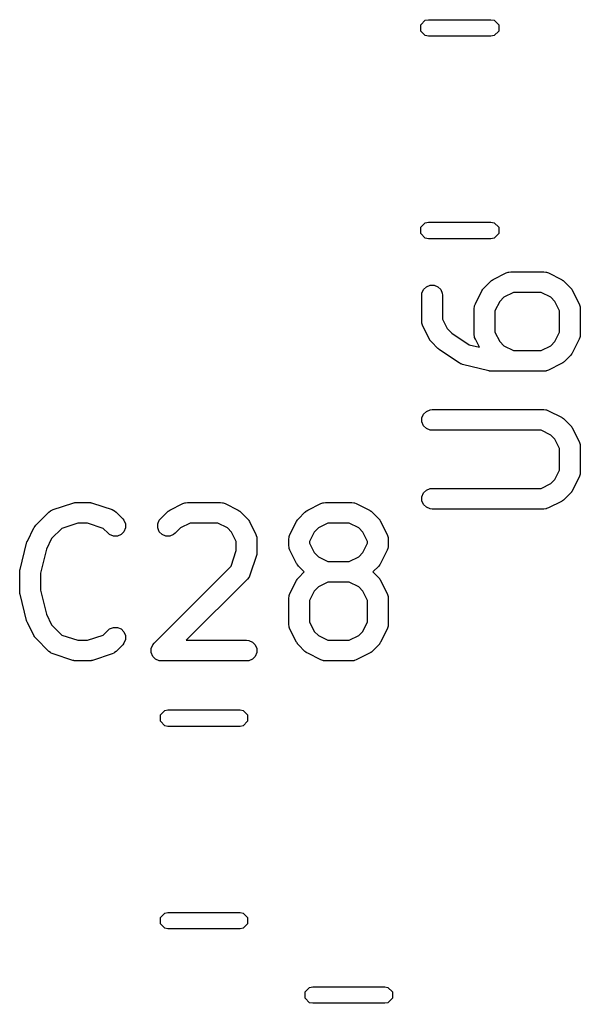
# Model space of a CAD drawing. Header units: inches. Extents: x 1.99 to 4.41, y -4.34 to -2.1.
# Drawn here: x 3.4265 to 3.5866, y -3.7026 to -3.4215 of the extents above; entities that cross this region are included whole.
import ezdxf

# ---------------------------------------------------------------- set-up
doc = ezdxf.new("R2010")
doc.units = ezdxf.units.IN
doc.header["$MEASUREMENT"] = 0
doc.layers.add('BLACK', color=250, linetype='CONTINUOUS')

msp = doc.modelspace()

# ---------------------------------------------------------------- linework, layer by layer
at = {"layer": 'BLACK', "linetype": 'CONTINUOUS'}
for p, q in [((3.54104, -3.42291), (3.54232, -3.42164)), ((3.54104, -3.42472), (3.54104, -3.42291)), ((3.54232, -3.42164), (3.54323, -3.42146)), ((3.54323, -3.42146), (3.5611, -3.42146)), ((3.5611, -3.42146), (3.56201, -3.42164)), ((3.56201, -3.42164), (3.56329, -3.42291)), ((3.56329, -3.42291), (3.56329, -3.42472)), ((3.54232, -3.426), (3.54104, -3.42472)), ((3.54323, -3.42618), (3.54232, -3.426)), ((3.5611, -3.42618), (3.54323, -3.42618)), ((3.56201, -3.426), (3.5611, -3.42618)), ((3.56329, -3.42472), (3.56201, -3.426)), ((3.54104, -3.48079), (3.54232, -3.47951)), ((3.54232, -3.47951), (3.54323, -3.47933)), ((3.54323, -3.47933), (3.5611, -3.47933)), ((3.5611, -3.47933), (3.56201, -3.47951)), ((3.56201, -3.47951), (3.56329, -3.48079)), ((3.54104, -3.4826), (3.54104, -3.48079)), ((3.54232, -3.48388), (3.54104, -3.4826)), ((3.56329, -3.4826), (3.56201, -3.48388)), ((3.56329, -3.48079), (3.56329, -3.4826)), ((3.54323, -3.48406), (3.54232, -3.48388)), ((3.5611, -3.48406), (3.54323, -3.48406)), ((3.56201, -3.48388), (3.5611, -3.48406)), ((3.56171, -3.49571), (3.56546, -3.49383)), ((3.56546, -3.49383), (3.566, -3.49363)), ((3.566, -3.49363), (3.56611, -3.49362)), ((3.56611, -3.49362), (3.56621, -3.49358)), ((3.56621, -3.49358), (3.56678, -3.49352)), ((3.56678, -3.49352), (3.57616, -3.49352)), ((3.57616, -3.49352), (3.57673, -3.49358)), ((3.57673, -3.49358), (3.57683, -3.49362)), ((3.57683, -3.49362), (3.57694, -3.49363)), ((3.57694, -3.49363), (3.57748, -3.49383)), ((3.57748, -3.49383), (3.58123, -3.49571)), ((3.55907, -3.49814), (3.56094, -3.49626)), ((3.56094, -3.49626), (3.56117, -3.49608)), ((3.56117, -3.49608), (3.56122, -3.49602)), ((3.56122, -3.49602), (3.56131, -3.49596)), ((3.56131, -3.49596), (3.56139, -3.4959)), ((3.56139, -3.4959), (3.56146, -3.49587)), ((3.56146, -3.49587), (3.56171, -3.49571)), ((3.58123, -3.49571), (3.58147, -3.49587)), ((3.58147, -3.49587), (3.58155, -3.4959)), ((3.58155, -3.4959), (3.58163, -3.49596)), ((3.58163, -3.49596), (3.58172, -3.49602)), ((3.58172, -3.49602), (3.58177, -3.49608)), ((3.58177, -3.49608), (3.58199, -3.49626)), ((3.58199, -3.49626), (3.58387, -3.49814)), ((3.54133, -3.50022), (3.54139, -3.49965)), ((3.54139, -3.49965), (3.54183, -3.49858)), ((3.54183, -3.49858), (3.54264, -3.49777)), ((3.54264, -3.49777), (3.54371, -3.49733)), ((3.54371, -3.49733), (3.54486, -3.49733)), ((3.54486, -3.49733), (3.54592, -3.49777)), ((3.54592, -3.49777), (3.54674, -3.49858)), ((3.54674, -3.49858), (3.54718, -3.49965)), ((3.54718, -3.49965), (3.54724, -3.50022)), ((3.55664, -3.50265), (3.55852, -3.4989)), ((3.55852, -3.4989), (3.55867, -3.49866)), ((3.55867, -3.49866), (3.5587, -3.49858)), ((3.5587, -3.49858), (3.55877, -3.4985)), ((3.55877, -3.4985), (3.55882, -3.49841)), ((3.55882, -3.49841), (3.55888, -3.49836)), ((3.55888, -3.49836), (3.55907, -3.49814)), ((3.56748, -3.49943), (3.56478, -3.50078)), ((3.57546, -3.49943), (3.56748, -3.49943)), ((3.57816, -3.50078), (3.57546, -3.49943)), ((3.58387, -3.49814), (3.58405, -3.49836)), ((3.58405, -3.49836), (3.58411, -3.49841)), ((3.58411, -3.49841), (3.58417, -3.4985)), ((3.58417, -3.4985), (3.58423, -3.49858)), ((3.58423, -3.49858), (3.58426, -3.49866)), ((3.58426, -3.49866), (3.58442, -3.4989)), ((3.58442, -3.4989), (3.5863, -3.50265)), ((3.54133, -3.50772), (3.54133, -3.50022)), ((3.54724, -3.50022), (3.54724, -3.50703)), ((3.56358, -3.50197), (3.56224, -3.50467)), ((3.56478, -3.50078), (3.56358, -3.50197)), ((3.57935, -3.50197), (3.57816, -3.50078)), ((3.5807, -3.50467), (3.57935, -3.50197)), ((3.55633, -3.50397), (3.55639, -3.5034)), ((3.55633, -3.51147), (3.55633, -3.50397)), ((3.55639, -3.5034), (3.55643, -3.5033)), ((3.55643, -3.50319), (3.55664, -3.50265)), ((3.55643, -3.5033), (3.55643, -3.50319)), ((3.56224, -3.50467), (3.56224, -3.51078)), ((3.5807, -3.51078), (3.5807, -3.50467)), ((3.5863, -3.50265), (3.5865, -3.50319)), ((3.5865, -3.50319), (3.58651, -3.5033)), ((3.58651, -3.5033), (3.58655, -3.5034)), ((3.58655, -3.5034), (3.58661, -3.50397)), ((3.58661, -3.50397), (3.58661, -3.51147)), ((3.54139, -3.5083), (3.54133, -3.50772)), ((3.54724, -3.50703), (3.54859, -3.50972)), ((3.54143, -3.5084), (3.54139, -3.5083)), ((3.54144, -3.5085), (3.54143, -3.5084)), ((3.54164, -3.50904), (3.54144, -3.5085)), ((3.54352, -3.51279), (3.54164, -3.50904)), ((3.54859, -3.50972), (3.54991, -3.51105)), ((3.56224, -3.51078), (3.56358, -3.51347)), ((3.57935, -3.51347), (3.5807, -3.51078)), ((3.54367, -3.51304), (3.54352, -3.51279)), ((3.5437, -3.51311), (3.54367, -3.51304)), ((3.54377, -3.51319), (3.5437, -3.51311)), ((3.54383, -3.51328), (3.54377, -3.51319)), ((3.54389, -3.51334), (3.54383, -3.51328)), ((3.54407, -3.51356), (3.54389, -3.51334)), ((3.54595, -3.51544), (3.54407, -3.51356)), ((3.54991, -3.51105), (3.55487, -3.51436)), ((3.55639, -3.51205), (3.55633, -3.51147)), ((3.55643, -3.51215), (3.55639, -3.51205)), ((3.55643, -3.51225), (3.55643, -3.51215)), ((3.55664, -3.51279), (3.55643, -3.51225)), ((3.55779, -3.51509), (3.55664, -3.51279)), ((3.56358, -3.51347), (3.56478, -3.51467)), ((3.57816, -3.51467), (3.57935, -3.51347)), ((3.5863, -3.51279), (3.58442, -3.51654)), ((3.5865, -3.51225), (3.5863, -3.51279)), ((3.58651, -3.51215), (3.5865, -3.51225)), ((3.58655, -3.51205), (3.58651, -3.51215)), ((3.58661, -3.51147), (3.58655, -3.51205)), ((3.54618, -3.51563), (3.54595, -3.51544)), ((3.54595, -3.51544), (3.54595, -3.51544)), ((3.54595, -3.51544), (3.54595, -3.51544)), ((3.54639, -3.5158), (3.54618, -3.51563)), ((3.5464, -3.51581), (3.54639, -3.5158)), ((3.54639, -3.5158), (3.54639, -3.5158)), ((3.55202, -3.51955), (3.5464, -3.51581)), ((3.55487, -3.51436), (3.55779, -3.51509)), ((3.56478, -3.51467), (3.56748, -3.51602)), ((3.56748, -3.51602), (3.57546, -3.51602)), ((3.57546, -3.51602), (3.57816, -3.51467)), ((3.58442, -3.51654), (3.58426, -3.51679)), ((3.58177, -3.51937), (3.58172, -3.51943)), ((3.58199, -3.51919), (3.58177, -3.51937)), ((3.58387, -3.51731), (3.58199, -3.51919)), ((3.58405, -3.51708), (3.58387, -3.51731)), ((3.58411, -3.51703), (3.58405, -3.51708)), ((3.58417, -3.51694), (3.58411, -3.51703)), ((3.58423, -3.51686), (3.58417, -3.51694)), ((3.58426, -3.51679), (3.58423, -3.51686)), ((3.55234, -3.51972), (3.55202, -3.51955)), ((3.5524, -3.51977), (3.55234, -3.51972)), ((3.55247, -3.51979), (3.5524, -3.51977)), ((3.55253, -3.51983), (3.55247, -3.51979)), ((3.5526, -3.51984), (3.55253, -3.51983)), ((3.55294, -3.51996), (3.5526, -3.51984)), ((3.56044, -3.52184), (3.55294, -3.51996)), ((3.56054, -3.52185), (3.56044, -3.52184)), ((3.56058, -3.52187), (3.56054, -3.52185)), ((3.5608, -3.52189), (3.56058, -3.52187)), ((3.56101, -3.52192), (3.5608, -3.52189)), ((3.56106, -3.52192), (3.56101, -3.52192)), ((3.56116, -3.52193), (3.56106, -3.52192)), ((3.57616, -3.52193), (3.56116, -3.52193)), ((3.57673, -3.52187), (3.57616, -3.52193)), ((3.57683, -3.52183), (3.57673, -3.52187)), ((3.57694, -3.52182), (3.57683, -3.52183)), ((3.57748, -3.52161), (3.57694, -3.52182)), ((3.58123, -3.51974), (3.57748, -3.52161)), ((3.58147, -3.51958), (3.58123, -3.51974)), ((3.58155, -3.51955), (3.58147, -3.51958)), ((3.58163, -3.51949), (3.58155, -3.51955)), ((3.58172, -3.51943), (3.58163, -3.51949)), ((3.54183, -3.53421), (3.54264, -3.53339)), ((3.54264, -3.53339), (3.54371, -3.53295)), ((3.54371, -3.53295), (3.54428, -3.53289)), ((3.54428, -3.53289), (3.57616, -3.53289)), ((3.57616, -3.53289), (3.57673, -3.53295)), ((3.57673, -3.53295), (3.57683, -3.53299)), ((3.57683, -3.53299), (3.57694, -3.533)), ((3.57694, -3.533), (3.57748, -3.5332)), ((3.57748, -3.5332), (3.58123, -3.53508)), ((3.54139, -3.53527), (3.54183, -3.53421)), ((3.54139, -3.53642), (3.54139, -3.53527)), ((3.58123, -3.53508), (3.58147, -3.53524)), ((3.58147, -3.53524), (3.58155, -3.53527)), ((3.58155, -3.53527), (3.58163, -3.53533)), ((3.58163, -3.53533), (3.58172, -3.53539)), ((3.58172, -3.53539), (3.58177, -3.53545)), ((3.58177, -3.53545), (3.58199, -3.53563)), ((3.58199, -3.53563), (3.58387, -3.53751)), ((3.54183, -3.53749), (3.54139, -3.53642)), ((3.54264, -3.5383), (3.54183, -3.53749)), ((3.54371, -3.53874), (3.54264, -3.5383)), ((3.54428, -3.5388), (3.54371, -3.53874)), ((3.57546, -3.5388), (3.54428, -3.5388)), ((3.57816, -3.54015), (3.57546, -3.5388)), ((3.58387, -3.53751), (3.58405, -3.53773)), ((3.58405, -3.53773), (3.58411, -3.53778)), ((3.58411, -3.53778), (3.58417, -3.53787)), ((3.58417, -3.53787), (3.58423, -3.53795)), ((3.58423, -3.53795), (3.58426, -3.53803)), ((3.58426, -3.53803), (3.58442, -3.53827)), ((3.58442, -3.53827), (3.5863, -3.54202)), ((3.57935, -3.54134), (3.57816, -3.54015)), ((3.5807, -3.54404), (3.57935, -3.54134)), ((3.5807, -3.55015), (3.5807, -3.54404)), ((3.5863, -3.54202), (3.5865, -3.54256)), ((3.5865, -3.54256), (3.58651, -3.54267)), ((3.58651, -3.54267), (3.58655, -3.54277)), ((3.58655, -3.54277), (3.58661, -3.54334)), ((3.58661, -3.54334), (3.58661, -3.55084)), ((3.57935, -3.55284), (3.5807, -3.55015)), ((3.57816, -3.55404), (3.57935, -3.55284)), ((3.5863, -3.55216), (3.58442, -3.55591)), ((3.5865, -3.55162), (3.5863, -3.55216)), ((3.58651, -3.55152), (3.5865, -3.55162)), ((3.58655, -3.55142), (3.58651, -3.55152)), ((3.58661, -3.55084), (3.58655, -3.55142)), ((3.54183, -3.5567), (3.54264, -3.55589)), ((3.54264, -3.55589), (3.54371, -3.55545)), ((3.54371, -3.55545), (3.54428, -3.55539)), ((3.54428, -3.55539), (3.57546, -3.55539)), ((3.57546, -3.55539), (3.57816, -3.55404)), ((3.58442, -3.55591), (3.58426, -3.55616)), ((3.54139, -3.55777), (3.54183, -3.5567)), ((3.54139, -3.55892), (3.54139, -3.55777)), ((3.58177, -3.55874), (3.58172, -3.5588)), ((3.58199, -3.55856), (3.58177, -3.55874)), ((3.58387, -3.55668), (3.58199, -3.55856)), ((3.58405, -3.55645), (3.58387, -3.55668)), ((3.58411, -3.5564), (3.58405, -3.55645)), ((3.58417, -3.55631), (3.58411, -3.5564)), ((3.58423, -3.55623), (3.58417, -3.55631)), ((3.58426, -3.55616), (3.58423, -3.55623)), ((3.43549, -3.5617), (3.43602, -3.56147)), ((3.43602, -3.56147), (3.44164, -3.55959)), ((3.44164, -3.55959), (3.44193, -3.55953)), ((3.44193, -3.55953), (3.442, -3.5595)), ((3.442, -3.5595), (3.4421, -3.55949)), ((3.4421, -3.55949), (3.44221, -3.55946)), ((3.44221, -3.55946), (3.44228, -3.55947)), ((3.44228, -3.55947), (3.44258, -3.55944)), ((3.44258, -3.55944), (3.44633, -3.55944)), ((3.44633, -3.55944), (3.44662, -3.55947)), ((3.44662, -3.55947), (3.44669, -3.55946)), ((3.44669, -3.55946), (3.4468, -3.55949)), ((3.4468, -3.55949), (3.4469, -3.5595)), ((3.4469, -3.5595), (3.44697, -3.55953)), ((3.44697, -3.55953), (3.44726, -3.55959)), ((3.44726, -3.55959), (3.45288, -3.56147)), ((3.45288, -3.56147), (3.45341, -3.5617)), ((3.46938, -3.56163), (3.47313, -3.55975)), ((3.47313, -3.55975), (3.47367, -3.55955)), ((3.47367, -3.55955), (3.47377, -3.55954)), ((3.47377, -3.55954), (3.47387, -3.5595)), ((3.47387, -3.5595), (3.47445, -3.55944)), ((3.47445, -3.55944), (3.48382, -3.55944)), ((3.48382, -3.55944), (3.4844, -3.5595)), ((3.4844, -3.5595), (3.48449, -3.55954)), ((3.48449, -3.55954), (3.4846, -3.55955)), ((3.4846, -3.55955), (3.48514, -3.55975)), ((3.48514, -3.55975), (3.48889, -3.56163)), ((3.50875, -3.56163), (3.5125, -3.55975)), ((3.5125, -3.55975), (3.51304, -3.55955)), ((3.51304, -3.55955), (3.51314, -3.55954)), ((3.51314, -3.55954), (3.51324, -3.5595)), ((3.51324, -3.5595), (3.51382, -3.55944)), ((3.51382, -3.55944), (3.52132, -3.55944)), ((3.52132, -3.55944), (3.52189, -3.5595)), ((3.52189, -3.5595), (3.52199, -3.55954)), ((3.52199, -3.55954), (3.5221, -3.55955)), ((3.5221, -3.55955), (3.52264, -3.55975)), ((3.52264, -3.55975), (3.52639, -3.56163)), ((3.54183, -3.55998), (3.54139, -3.55892)), ((3.54264, -3.5608), (3.54183, -3.55998)), ((3.54371, -3.56124), (3.54264, -3.5608)), ((3.54428, -3.5613), (3.54371, -3.56124)), ((3.57616, -3.5613), (3.54428, -3.5613)), ((3.57673, -3.56124), (3.57616, -3.5613)), ((3.57683, -3.5612), (3.57673, -3.56124)), ((3.57694, -3.56119), (3.57683, -3.5612)), ((3.57748, -3.56098), (3.57694, -3.56119)), ((3.58123, -3.55911), (3.57748, -3.56098)), ((3.58147, -3.55895), (3.58123, -3.55911)), ((3.58155, -3.55892), (3.58147, -3.55895)), ((3.58163, -3.55886), (3.58155, -3.55892)), ((3.58172, -3.5588), (3.58163, -3.55886)), ((3.43111, -3.56593), (3.43486, -3.56218)), ((3.43486, -3.56218), (3.43531, -3.56181)), ((3.43531, -3.56181), (3.43541, -3.56177)), ((3.43541, -3.56177), (3.43549, -3.5617)), ((3.45341, -3.5617), (3.45349, -3.56177)), ((3.45349, -3.56177), (3.45359, -3.56181)), ((3.45359, -3.56181), (3.45404, -3.56218)), ((3.45404, -3.56218), (3.45591, -3.56406)), ((3.45591, -3.56406), (3.45628, -3.5645)), ((3.46637, -3.5645), (3.46673, -3.56406)), ((3.46673, -3.56406), (3.46861, -3.56218)), ((3.46861, -3.56218), (3.46884, -3.562)), ((3.46884, -3.562), (3.46889, -3.56194)), ((3.46889, -3.56194), (3.46898, -3.56188)), ((3.46898, -3.56188), (3.46906, -3.56181)), ((3.46906, -3.56181), (3.46913, -3.56178)), ((3.46913, -3.56178), (3.46938, -3.56163)), ((3.48889, -3.56163), (3.48914, -3.56178)), ((3.48914, -3.56178), (3.48921, -3.56181)), ((3.48921, -3.56181), (3.48929, -3.56188)), ((3.48929, -3.56188), (3.48938, -3.56194)), ((3.48938, -3.56194), (3.48943, -3.562)), ((3.48943, -3.562), (3.48966, -3.56218)), ((3.48966, -3.56218), (3.49153, -3.56406)), ((3.49153, -3.56406), (3.49172, -3.56428)), ((3.49172, -3.56428), (3.49178, -3.56433)), ((3.49178, -3.56433), (3.49183, -3.56442)), ((3.5058, -3.56442), (3.50586, -3.56433)), ((3.50586, -3.56433), (3.50592, -3.56428)), ((3.50592, -3.56428), (3.5061, -3.56406)), ((3.5061, -3.56406), (3.50798, -3.56218)), ((3.50798, -3.56218), (3.50821, -3.562)), ((3.50821, -3.562), (3.50826, -3.56194)), ((3.50826, -3.56194), (3.50835, -3.56188)), ((3.50835, -3.56188), (3.50843, -3.56181)), ((3.50843, -3.56181), (3.5085, -3.56178)), ((3.5085, -3.56178), (3.50875, -3.56163)), ((3.52639, -3.56163), (3.52663, -3.56178)), ((3.52663, -3.56178), (3.52671, -3.56181)), ((3.52671, -3.56181), (3.52679, -3.56188)), ((3.52679, -3.56188), (3.52688, -3.56194)), ((3.52688, -3.56194), (3.52693, -3.562)), ((3.52693, -3.562), (3.52715, -3.56218)), ((3.52715, -3.56218), (3.52903, -3.56406)), ((3.52903, -3.56406), (3.52921, -3.56428)), ((3.52921, -3.56428), (3.52927, -3.56433)), ((3.52927, -3.56433), (3.52933, -3.56442)), ((3.42869, -3.57045), (3.43056, -3.5667)), ((3.43056, -3.5667), (3.43072, -3.56645)), ((3.43072, -3.56645), (3.43075, -3.56638)), ((3.43075, -3.56638), (3.43081, -3.5663)), ((3.43081, -3.5663), (3.43087, -3.56621)), ((3.43087, -3.56621), (3.43093, -3.56616)), ((3.43093, -3.56616), (3.43111, -3.56593)), ((3.43855, -3.56685), (3.43563, -3.56977)), ((3.44306, -3.56535), (3.43855, -3.56685)), ((3.44585, -3.56535), (3.44306, -3.56535)), ((3.45035, -3.56685), (3.44585, -3.56535)), ((3.45174, -3.56823), (3.45035, -3.56685)), ((3.45628, -3.5645), (3.45672, -3.56557)), ((3.45672, -3.56672), (3.45628, -3.56778)), ((3.45672, -3.56557), (3.45672, -3.56672)), ((3.46593, -3.56557), (3.46637, -3.5645)), ((3.46593, -3.56672), (3.46593, -3.56557)), ((3.46637, -3.56778), (3.46593, -3.56672)), ((3.47245, -3.5667), (3.47091, -3.56823)), ((3.47514, -3.56535), (3.47245, -3.5667)), ((3.48312, -3.56535), (3.47514, -3.56535)), ((3.48582, -3.5667), (3.48312, -3.56535)), ((3.48702, -3.56789), (3.48582, -3.5667)), ((3.49183, -3.56442), (3.4919, -3.5645)), ((3.4919, -3.5645), (3.49193, -3.56458)), ((3.49193, -3.56458), (3.49209, -3.56482)), ((3.49209, -3.56482), (3.49396, -3.56857)), ((3.50368, -3.56857), (3.50555, -3.56482)), ((3.50555, -3.56482), (3.50571, -3.56458)), ((3.50571, -3.56458), (3.50574, -3.5645)), ((3.50574, -3.5645), (3.5058, -3.56442)), ((3.51182, -3.5667), (3.51062, -3.56789)), ((3.51451, -3.56535), (3.51182, -3.5667)), ((3.52062, -3.56535), (3.51451, -3.56535)), ((3.52332, -3.5667), (3.52062, -3.56535)), ((3.52451, -3.56789), (3.52332, -3.5667)), ((3.52933, -3.56442), (3.5294, -3.5645)), ((3.5294, -3.5645), (3.52943, -3.56458)), ((3.52943, -3.56458), (3.52958, -3.56482)), ((3.52958, -3.56482), (3.53146, -3.56857)), ((3.43563, -3.56977), (3.43411, -3.5728)), ((3.45218, -3.5686), (3.45174, -3.56823)), ((3.45325, -3.56904), (3.45218, -3.5686)), ((3.4544, -3.56904), (3.45325, -3.56904)), ((3.45546, -3.5686), (3.4544, -3.56904)), ((3.45628, -3.56778), (3.45546, -3.5686)), ((3.46718, -3.5686), (3.46637, -3.56778)), ((3.46825, -3.56904), (3.46718, -3.5686)), ((3.4694, -3.56904), (3.46825, -3.56904)), ((3.47046, -3.5686), (3.4694, -3.56904)), ((3.47091, -3.56823), (3.47046, -3.5686)), ((3.48837, -3.57059), (3.48702, -3.56789)), ((3.49396, -3.56857), (3.49417, -3.56911)), ((3.49417, -3.56911), (3.49418, -3.56922)), ((3.49418, -3.56922), (3.49422, -3.56932)), ((3.49422, -3.56932), (3.49427, -3.56989)), ((3.49427, -3.56989), (3.49427, -3.57364)), ((3.50337, -3.56989), (3.50342, -3.56932)), ((3.50337, -3.57177), (3.50337, -3.56989)), ((3.50342, -3.56932), (3.50346, -3.56922)), ((3.50346, -3.56922), (3.50347, -3.56911)), ((3.50347, -3.56911), (3.50368, -3.56857)), ((3.51062, -3.56789), (3.50927, -3.57059)), ((3.52586, -3.57059), (3.52451, -3.56789)), ((3.53146, -3.56857), (3.53166, -3.56911)), ((3.53166, -3.56911), (3.53167, -3.56922)), ((3.53167, -3.56922), (3.53171, -3.56932)), ((3.53171, -3.56932), (3.53177, -3.56989)), ((3.53177, -3.56989), (3.53177, -3.57177)), ((3.42659, -3.57855), (3.42846, -3.57105)), ((3.42846, -3.57105), (3.42848, -3.57101)), ((3.42848, -3.57099), (3.42857, -3.57075)), ((3.42848, -3.57101), (3.42848, -3.57099)), ((3.42857, -3.57075), (3.42866, -3.57051)), ((3.42866, -3.57051), (3.42867, -3.57049)), ((3.42867, -3.57049), (3.42869, -3.57045)), ((3.43411, -3.5728), (3.43241, -3.57963)), ((3.48837, -3.57316), (3.48837, -3.57059)), ((3.50342, -3.57234), (3.50337, -3.57177)), ((3.50346, -3.57244), (3.50342, -3.57234)), ((3.50347, -3.57255), (3.50346, -3.57244)), ((3.50368, -3.57309), (3.50347, -3.57255)), ((3.50927, -3.57059), (3.50927, -3.57107)), ((3.50927, -3.57107), (3.51062, -3.57377)), ((3.52451, -3.57377), (3.52586, -3.57107)), ((3.52586, -3.57107), (3.52586, -3.57059)), ((3.53166, -3.57255), (3.53146, -3.57309)), ((3.53167, -3.57244), (3.53166, -3.57255)), ((3.53171, -3.57234), (3.53167, -3.57244)), ((3.53177, -3.57177), (3.53171, -3.57234)), ((3.48686, -3.57767), (3.48837, -3.57316)), ((3.49412, -3.57458), (3.49225, -3.5802)), ((3.49419, -3.57429), (3.49412, -3.57458)), ((3.49422, -3.57422), (3.49419, -3.57429)), ((3.49423, -3.57411), (3.49422, -3.57422)), ((3.49425, -3.57401), (3.49423, -3.57411)), ((3.49427, -3.57364), (3.49424, -3.57393)), ((3.49424, -3.57393), (3.49425, -3.57401)), ((3.50555, -3.57684), (3.50368, -3.57309)), ((3.51062, -3.57377), (3.51182, -3.57497)), ((3.51182, -3.57497), (3.51451, -3.57631)), ((3.52062, -3.57631), (3.52332, -3.57497)), ((3.52332, -3.57497), (3.52451, -3.57377)), ((3.53146, -3.57309), (3.52958, -3.57684)), ((3.46486, -3.59968), (3.48686, -3.57767)), ((3.50571, -3.57709), (3.50555, -3.57684)), ((3.50574, -3.57716), (3.50571, -3.57709)), ((3.5058, -3.57724), (3.50574, -3.57716)), ((3.50586, -3.57733), (3.5058, -3.57724)), ((3.50592, -3.57738), (3.50586, -3.57733)), ((3.5061, -3.57761), (3.50592, -3.57738)), ((3.50777, -3.57927), (3.5061, -3.57761)), ((3.51451, -3.57631), (3.52062, -3.57631)), ((3.52903, -3.57761), (3.52737, -3.57927)), ((3.52921, -3.57738), (3.52903, -3.57761)), ((3.52927, -3.57733), (3.52921, -3.57738)), ((3.52933, -3.57724), (3.52927, -3.57733)), ((3.5294, -3.57716), (3.52933, -3.57724)), ((3.52943, -3.57709), (3.5294, -3.57716)), ((3.52958, -3.57684), (3.52943, -3.57709)), ((3.4265, -3.57912), (3.42654, -3.57891)), ((3.42651, -3.57917), (3.4265, -3.57912)), ((3.4265, -3.57927), (3.42651, -3.57917)), ((3.4265, -3.58489), (3.4265, -3.57927)), ((3.42654, -3.57891), (3.42656, -3.57869)), ((3.42656, -3.57869), (3.42657, -3.57865)), ((3.42657, -3.57865), (3.42659, -3.57855)), ((3.43241, -3.57963), (3.43241, -3.58453)), ((3.4919, -3.58091), (3.49153, -3.58136)), ((3.49194, -3.58081), (3.4919, -3.58091)), ((3.49201, -3.58073), (3.49194, -3.58081)), ((3.49225, -3.5802), (3.49201, -3.58073)), ((3.5058, -3.5813), (3.50586, -3.58121)), ((3.50586, -3.58121), (3.50592, -3.58116)), ((3.50592, -3.58116), (3.5061, -3.58093)), ((3.5061, -3.58093), (3.50777, -3.57927)), ((3.52737, -3.57927), (3.52903, -3.58093)), ((3.52903, -3.58093), (3.52921, -3.58116)), ((3.52921, -3.58116), (3.52927, -3.58121)), ((3.52927, -3.58121), (3.52933, -3.5813)), ((3.49153, -3.58136), (3.47408, -3.59881)), ((3.50368, -3.58545), (3.50555, -3.5817)), ((3.50555, -3.5817), (3.50571, -3.58145)), ((3.50571, -3.58145), (3.50574, -3.58138)), ((3.50574, -3.58138), (3.5058, -3.5813)), ((3.51182, -3.58357), (3.51062, -3.58477)), ((3.51451, -3.58222), (3.51182, -3.58357)), ((3.52062, -3.58222), (3.51451, -3.58222)), ((3.52332, -3.58357), (3.52062, -3.58222)), ((3.52451, -3.58477), (3.52332, -3.58357)), ((3.52933, -3.5813), (3.5294, -3.58138)), ((3.5294, -3.58138), (3.52943, -3.58145)), ((3.52943, -3.58145), (3.52958, -3.5817)), ((3.52958, -3.5817), (3.53146, -3.58545)), ((3.42651, -3.58499), (3.4265, -3.58489)), ((3.4265, -3.58504), (3.42651, -3.58499)), ((3.42654, -3.58525), (3.4265, -3.58504)), ((3.42656, -3.58547), (3.42654, -3.58525)), ((3.42657, -3.58551), (3.42656, -3.58547)), ((3.42659, -3.58561), (3.42657, -3.58551)), ((3.42846, -3.59311), (3.42659, -3.58561)), ((3.43241, -3.58453), (3.43411, -3.59136)), ((3.50337, -3.58677), (3.50342, -3.58619)), ((3.50337, -3.59427), (3.50337, -3.58677)), ((3.50342, -3.58619), (3.50346, -3.58609)), ((3.50346, -3.58609), (3.50347, -3.58599)), ((3.50347, -3.58599), (3.50368, -3.58545)), ((3.51062, -3.58477), (3.50927, -3.58746)), ((3.52586, -3.58746), (3.52451, -3.58477)), ((3.53146, -3.58545), (3.53166, -3.58599)), ((3.53166, -3.58599), (3.53167, -3.58609)), ((3.53167, -3.58609), (3.53171, -3.58619)), ((3.53171, -3.58619), (3.53177, -3.58677)), ((3.53177, -3.58677), (3.53177, -3.59427)), ((3.50927, -3.58746), (3.50927, -3.59357)), ((3.52586, -3.59357), (3.52586, -3.58746)), ((3.43411, -3.59136), (3.43563, -3.59439)), ((3.42848, -3.59315), (3.42846, -3.59311)), ((3.42848, -3.59317), (3.42848, -3.59315)), ((3.42857, -3.59341), (3.42848, -3.59317)), ((3.42866, -3.59365), (3.42857, -3.59341)), ((3.42867, -3.59367), (3.42866, -3.59365)), ((3.42869, -3.59371), (3.42867, -3.59367)), ((3.43056, -3.59746), (3.42869, -3.59371)), ((3.43563, -3.59439), (3.43855, -3.59731)), ((3.45218, -3.59556), (3.45325, -3.59512)), ((3.45325, -3.59512), (3.4544, -3.59512)), ((3.4544, -3.59512), (3.45546, -3.59556)), ((3.50342, -3.59484), (3.50337, -3.59427)), ((3.50346, -3.59494), (3.50342, -3.59484)), ((3.50347, -3.59505), (3.50346, -3.59494)), ((3.50368, -3.59559), (3.50347, -3.59505)), ((3.50927, -3.59357), (3.51062, -3.59627)), ((3.52451, -3.59627), (3.52586, -3.59357)), ((3.53166, -3.59505), (3.53146, -3.59559)), ((3.53167, -3.59494), (3.53166, -3.59505)), ((3.53171, -3.59484), (3.53167, -3.59494)), ((3.53177, -3.59427), (3.53171, -3.59484)), ((3.43072, -3.59771), (3.43056, -3.59746)), ((3.43075, -3.59778), (3.43072, -3.59771)), ((3.43081, -3.59786), (3.43075, -3.59778)), ((3.43087, -3.59795), (3.43081, -3.59786)), ((3.43093, -3.598), (3.43087, -3.59795)), ((3.43111, -3.59823), (3.43093, -3.598)), ((3.43855, -3.59731), (3.44306, -3.59881)), ((3.44585, -3.59881), (3.45035, -3.59731)), ((3.45035, -3.59731), (3.45174, -3.59593)), ((3.45174, -3.59593), (3.45218, -3.59556)), ((3.45546, -3.59556), (3.45628, -3.59637)), ((3.45628, -3.59637), (3.45672, -3.59744)), ((3.45672, -3.59744), (3.45672, -3.59859)), ((3.50555, -3.59934), (3.50368, -3.59559)), ((3.51062, -3.59627), (3.51182, -3.59746)), ((3.51182, -3.59746), (3.51451, -3.59881)), ((3.52062, -3.59881), (3.52332, -3.59746)), ((3.52332, -3.59746), (3.52451, -3.59627)), ((3.53146, -3.59559), (3.52958, -3.59934)), ((3.43486, -3.60198), (3.43111, -3.59823)), ((3.44306, -3.59881), (3.44585, -3.59881)), ((3.45591, -3.6001), (3.45404, -3.60198)), ((3.45628, -3.59966), (3.45591, -3.6001)), ((3.45672, -3.59859), (3.45628, -3.59966)), ((3.46405, -3.60119), (3.46449, -3.60012)), ((3.46449, -3.60012), (3.46486, -3.59968)), ((3.47408, -3.59881), (3.49132, -3.59881)), ((3.49132, -3.59881), (3.4919, -3.59887)), ((3.4919, -3.59887), (3.49296, -3.59931)), ((3.49296, -3.59931), (3.49377, -3.60012)), ((3.49377, -3.60012), (3.49422, -3.60119)), ((3.50571, -3.59958), (3.50555, -3.59934)), ((3.50574, -3.59966), (3.50571, -3.59958)), ((3.5058, -3.59974), (3.50574, -3.59966)), ((3.50586, -3.59983), (3.5058, -3.59974)), ((3.50592, -3.59988), (3.50586, -3.59983)), ((3.5061, -3.6001), (3.50592, -3.59988)), ((3.50798, -3.60198), (3.5061, -3.6001)), ((3.51451, -3.59881), (3.52062, -3.59881)), ((3.52903, -3.6001), (3.52715, -3.60198)), ((3.52921, -3.59988), (3.52903, -3.6001)), ((3.52927, -3.59983), (3.52921, -3.59988)), ((3.52933, -3.59974), (3.52927, -3.59983)), ((3.5294, -3.59966), (3.52933, -3.59974)), ((3.52943, -3.59958), (3.5294, -3.59966)), ((3.52958, -3.59934), (3.52943, -3.59958)), ((3.43531, -3.60234), (3.43486, -3.60198)), ((3.43541, -3.60239), (3.43531, -3.60234)), ((3.43549, -3.60245), (3.43541, -3.60239)), ((3.43602, -3.60269), (3.43549, -3.60245)), ((3.44164, -3.60457), (3.43602, -3.60269)), ((3.45288, -3.60269), (3.44726, -3.60457)), ((3.45341, -3.60245), (3.45288, -3.60269)), ((3.45349, -3.60239), (3.45341, -3.60245)), ((3.45359, -3.60234), (3.45349, -3.60239)), ((3.45404, -3.60198), (3.45359, -3.60234)), ((3.46405, -3.60234), (3.46405, -3.60119)), ((3.46449, -3.6034), (3.46405, -3.60234)), ((3.46531, -3.60422), (3.46449, -3.6034)), ((3.49377, -3.6034), (3.49296, -3.60422)), ((3.49422, -3.60234), (3.49377, -3.6034)), ((3.49422, -3.60119), (3.49422, -3.60234)), ((3.50821, -3.60216), (3.50798, -3.60198)), ((3.50826, -3.60222), (3.50821, -3.60216)), ((3.50835, -3.60228), (3.50826, -3.60222)), ((3.50843, -3.60234), (3.50835, -3.60228)), ((3.5085, -3.60237), (3.50843, -3.60234)), ((3.50875, -3.60253), (3.5085, -3.60237)), ((3.5125, -3.60441), (3.50875, -3.60253)), ((3.52639, -3.60253), (3.52264, -3.60441)), ((3.52663, -3.60237), (3.52639, -3.60253)), ((3.52671, -3.60234), (3.52663, -3.60237)), ((3.52679, -3.60228), (3.52671, -3.60234)), ((3.52688, -3.60222), (3.52679, -3.60228)), ((3.52693, -3.60216), (3.52688, -3.60222)), ((3.52715, -3.60198), (3.52693, -3.60216)), ((3.44193, -3.60463), (3.44164, -3.60457)), ((3.442, -3.60466), (3.44193, -3.60463)), ((3.4421, -3.60467), (3.442, -3.60466)), ((3.44221, -3.60469), (3.4421, -3.60467)), ((3.44228, -3.60469), (3.44221, -3.60469)), ((3.44258, -3.60472), (3.44228, -3.60469)), ((3.44633, -3.60472), (3.44258, -3.60472)), ((3.44662, -3.60469), (3.44633, -3.60472)), ((3.44669, -3.60469), (3.44662, -3.60469)), ((3.4468, -3.60467), (3.44669, -3.60469)), ((3.4469, -3.60466), (3.4468, -3.60467)), ((3.44697, -3.60463), (3.4469, -3.60466)), ((3.44726, -3.60457), (3.44697, -3.60463)), ((3.46637, -3.60466), (3.46531, -3.60422)), ((3.46695, -3.60472), (3.46637, -3.60466)), ((3.49132, -3.60472), (3.46695, -3.60472)), ((3.4919, -3.60466), (3.49132, -3.60472)), ((3.49296, -3.60422), (3.4919, -3.60466)), ((3.51304, -3.60461), (3.5125, -3.60441)), ((3.51314, -3.60462), (3.51304, -3.60461)), ((3.51324, -3.60466), (3.51314, -3.60462)), ((3.51382, -3.60472), (3.51324, -3.60466)), ((3.52132, -3.60472), (3.51382, -3.60472)), ((3.52189, -3.60466), (3.52132, -3.60472)), ((3.52199, -3.60462), (3.52189, -3.60466)), ((3.5221, -3.60461), (3.52199, -3.60462)), ((3.52264, -3.60441), (3.5221, -3.60461)), ((3.46667, -3.62016), (3.46794, -3.61888)), ((3.46667, -3.62197), (3.46667, -3.62016)), ((3.46794, -3.61888), (3.46885, -3.6187)), ((3.46885, -3.6187), (3.48942, -3.6187)), ((3.48942, -3.6187), (3.49032, -3.61888)), ((3.49032, -3.61888), (3.4916, -3.62016)), ((3.4916, -3.62016), (3.4916, -3.62197)), ((3.46794, -3.62325), (3.46667, -3.62197)), ((3.46885, -3.62343), (3.46794, -3.62325)), ((3.49032, -3.62325), (3.48942, -3.62343)), ((3.4916, -3.62197), (3.49032, -3.62325)), ((3.48942, -3.62343), (3.46885, -3.62343)), ((3.46667, -3.67803), (3.46794, -3.67675)), ((3.46794, -3.67675), (3.46885, -3.67657)), ((3.46885, -3.67657), (3.48942, -3.67657)), ((3.48942, -3.67657), (3.49032, -3.67675)), ((3.49032, -3.67675), (3.4916, -3.67803)), ((3.46667, -3.67984), (3.46667, -3.67803)), ((3.4916, -3.67803), (3.4916, -3.67984)), ((3.46794, -3.68112), (3.46667, -3.67984)), ((3.46885, -3.6813), (3.46794, -3.68112)), ((3.48942, -3.6813), (3.46885, -3.6813)), ((3.49032, -3.68112), (3.48942, -3.6813)), ((3.4916, -3.67984), (3.49032, -3.68112)), ((3.508, -3.69929), (3.50928, -3.69801)), ((3.508, -3.7011), (3.508, -3.69929)), ((3.50928, -3.69801), (3.51019, -3.69783)), ((3.51019, -3.69783), (3.53076, -3.69783)), ((3.53076, -3.69783), (3.53166, -3.69801)), ((3.53166, -3.69801), (3.53294, -3.69929)), ((3.53294, -3.69929), (3.53294, -3.7011)), ((3.50928, -3.70238), (3.508, -3.7011)), ((3.53294, -3.7011), (3.53166, -3.70238)), ((3.51019, -3.70256), (3.50928, -3.70238)), ((3.53076, -3.70256), (3.51019, -3.70256)), ((3.53166, -3.70238), (3.53076, -3.70256))]:
    msp.add_line(p, q, dxfattribs=at)

doc.saveas('drawing.dxf')
